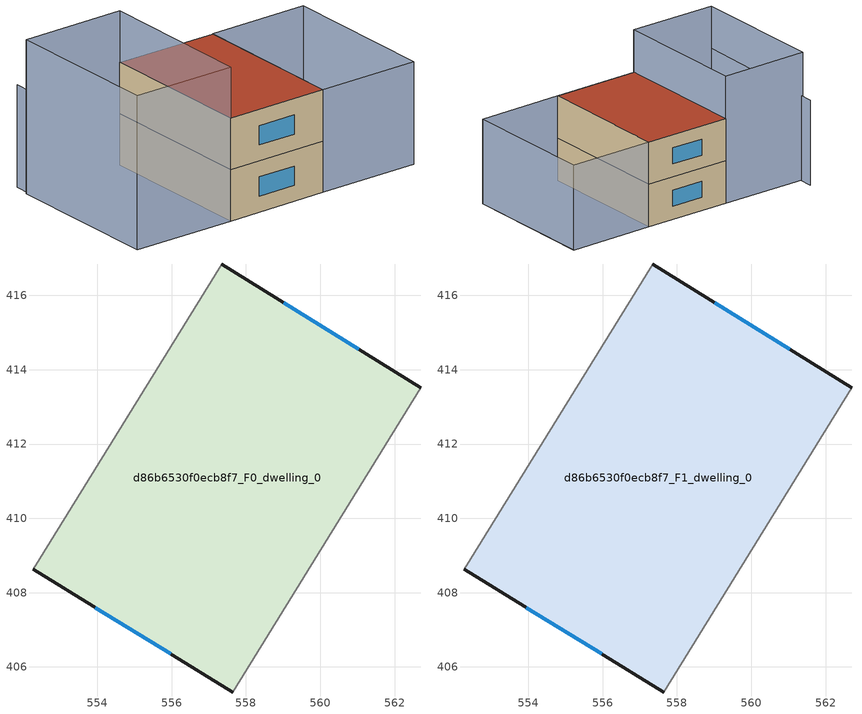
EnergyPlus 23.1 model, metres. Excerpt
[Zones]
d86b6530f0ecb8f7_F0_dwelling_0
 floor ground (EU_floor_Construction): 562.71,413.51 557.65,405.33 552.28,408.63 557.35,416.84 z0
 wall outside (EU_wall_Construction): 562.71,413.51 557.35,416.84 / 552.28,408.63 557.65,405.33 z0:3
 wall adiabatic (EU_wall_Construction): 557.35,416.84 552.28,408.63 / 557.65,405.33 562.71,413.51 z0:3
 window (EU_Window_Construction): 561.04,414.55 559.02,415.81 / 553.95,407.6 555.98,406.35 z0.93:2.07
d86b6530f0ecb8f7_F1_dwelling_0
 floor to d86b6530f0ecb8f7_F0_dwelling_0 (EU_floor_Construction): 562.71,413.51 557.65,405.33 552.27,408.63 557.35,416.84 z3
 wall outside (EU_wall_Construction): 562.71,413.51 557.35,416.84 / 552.28,408.63 557.65,405.33 z3:6
 wall adiabatic (EU_wall_Construction): 557.35,416.84 552.28,408.63 / 557.65,405.33 562.71,413.51 z3:6
 window (EU_Window_Construction): 561.04,414.55 559.02,415.81 / 553.95,407.6 555.98,406.35 z3.93:5.07
 roof outside (EU_roof_Construction): 557.65,405.33 562.71,413.51 557.35,416.84 552.28,408.63 z6
shading: 562.92,402.09 567.96,410.24 / 552.61,420.96 546.86,411.95 / 557.65,405.33 562.71,413.51 / 562.71,413.51 567.97,410.26 / 567.97,410.26 562.91,402.07 / 562.91,402.07 557.65,405.33 z0:6; 546.86,411.95 551.96,420.2 / 551.96,420.2 557.37,416.86 / 557.37,416.86 552.27,408.61 / 552.27,408.61 546.86,411.95 z0:9
[Building]
EU S2 Campaign: North Axis=0; Terrain=City; Solar Distribution=FullExterior
[Site:Location]
Montreal-Trudeau.Intl.AP: Latitude=45.4667; Longitude=-73.75; Time Zone=-5; Elevation=36
[SizingPeriod:WeatherFileDays]
AnnualSizingPeriod: Begin Month=1; Begin Day of Month=1; End Month=12; End Day of Month=31; Day of Week for Start Day=Monday; Use Weather File Daylight Saving Period=No; Use Weather File Rain and Snow Indicators=No
[MATERIAL]
EU_InternalMass_Material: Roughness=MediumRough; Thickness=0.1; Conductivity=1; Density=1800; Specific Heat=900; Thermal Absorptance=0.9; Solar Absorptance=0.7; Visible Absorptance=0.7
[MATERIAL:NOMASS] Roughness=MediumRough; Thermal Absorptance=0.9; Solar Absorptance=0.7; Visible Absorptance=0.7
Name | Thermal Resistance
EU_wall_NoMass; EU_floor_NoMass | 1.51479
EU_roof_NoMass | 2.84114
[WINDOWMATERIAL:SIMPLEGLAZINGSYSTEM]
EU_Window_SimpleGlazing: UFactor=3.53504; Solar Heat Gain Coefficient=0.8; Visible Transmittance=0.8
[CONSTRUCTION]
EU_wall_Construction: EU_wall_NoMass
EU_roof_Construction: EU_roof_NoMass
EU_floor_Construction: EU_floor_NoMass
EU_Window_Construction: EU_Window_SimpleGlazing
EU_InternalMass_Construction: EU_InternalMass_Material
[ZONE] Type=1; Multiplier=1; Ceiling Height=autocalculate; Floor Area=autocalculate; Part of Total Floor Area=Yes
Name | Volume
d86b6530f0ecb8f7_F0_dwelling_0 | 182.442
d86b6530f0ecb8f7_F1_dwelling_0 | 182.443
[INTERNALMASS] Construction=EU_InternalMass_Construction; Surface Area=60.814
Name | Zone or ZoneList
d86b6530f0ecb8f7_F0_dwelling_0_EU_InternalMass | d86b6530f0ecb8f7_F0_dwelling_0
d86b6530f0ecb8f7_F1_dwelling_0_EU_InternalMass | d86b6530f0ecb8f7_F1_dwelling_0
[OTHEREQUIPMENT] Fuel Type=Electricity; Design Level Calculation Method=Watts/Area; Power per Zone Floor Area=1; Fraction Latent=0; Fraction Radiant=0; Fraction Lost=0; Carbon Dioxide Generation Rate=0; EndUse Subcategory=EU_Step8_InternalGains
Name | Zone or ZoneList or Space or SpaceList | Schedule
EU_Step8_InternalGain_d86b6530f0ecb8f7_F0_dwelling_0_f000 | d86b6530f0ecb8f7_F0_dwelling_0 | EU_Step8_GainSchedule_d86b6530f0ecb8f7_F0_dwelling_0_f000
EU_Step8_InternalGain_d86b6530f0ecb8f7_F1_dwelling_0_f000 | d86b6530f0ecb8f7_F1_dwelling_0 | EU_Step8_GainSchedule_d86b6530f0ecb8f7_F1_dwelling_0_f000
[ZONEVENTILATION:DESIGNFLOWRATE] Schedule=EU_AlwaysOn; Design Flow Rate Calculation Method=AirChanges/Hour; Air Changes per Hour=0.775154; Ventilation Type=Natural; Fan Pressure Rise=0; Fan Total Efficiency=1; Constant Term Coefficient=1; Temperature Term Coefficient=0; Velocity Term Coefficient=0; Velocity Squared Term Coefficient=0; Minimum Indoor Temperature=-100; Maximum Indoor Temperature=100; Delta Temperature=-100; Minimum Outdoor Temperature=-100; Maximum Outdoor Temperature=100; Maximum Wind Speed=40
Name | Zone or ZoneList or Space or SpaceList
EU_ConstantAir_d86b6530f0ecb8f7_F0_dwelling_0 | d86b6530f0ecb8f7_F0_dwelling_0
EU_ConstantAir_d86b6530f0ecb8f7_F1_dwelling_0 | d86b6530f0ecb8f7_F1_dwelling_0
[HVACTEMPLATE:THERMOSTAT] Constant Heating Setpoint=20; Constant Cooling Setpoint=50
EU_HeatOnly_d86b6530f0ecb8f7_F0_dwelling_0; EU_HeatOnly_d86b6530f0ecb8f7_F1_dwelling_0
[HVACTEMPLATE:ZONE:IDEALLOADSAIRSYSTEM] System Availability Schedule=EU_AlwaysOn; Maximum Heating Supply Air Temperature=50; Minimum Cooling Supply Air Temperature=13; Maximum Heating Supply Air Humidity Ratio=0.0156; Minimum Cooling Supply Air Humidity Ratio=0.0077; Heating Limit=NoLimit; Cooling Limit=NoLimit; Heating Availability Schedule=EU_AlwaysOn; Cooling Availability Schedule=EU_CoolingOff; Dehumidification Control Type=ConstantSensibleHeatRatio; Cooling Sensible Heat Ratio=0.7; Dehumidification Setpoint=60; Humidification Control Type=None; Humidification Setpoint=30; Outdoor Air Method=None; Outdoor Air Flow Rate per Person=0.00944; Outdoor Air Flow Rate per Zone Floor Area=0; Outdoor Air Flow Rate per Zone=0; Demand Controlled Ventilation Type=None; Outdoor Air Economizer Type=NoEconomizer; Heat Recovery Type=None; Sensible Heat Recovery Effectiveness=0.7; Latent Heat Recovery Effectiveness=0.65
Name | Template Thermostat
d86b6530f0ecb8f7_F0_dwelling_0 | EU_HeatOnly_d86b6530f0ecb8f7_F0_dwelling_0
d86b6530f0ecb8f7_F1_dwelling_0 | EU_HeatOnly_d86b6530f0ecb8f7_F1_dwelling_0
[SIZING:ZONE] Zone Cooling Design Supply Air Temperature Input Method=SupplyAirTemperature; Zone Cooling Design Supply Air Temperature=13; Zone Heating Design Supply Air Temperature Input Method=SupplyAirTemperature; Zone Heating Design Supply Air Temperature=50; Zone Cooling Design Supply Air Humidity Ratio=0.008; Zone Heating Design Supply Air Humidity Ratio=0.008; Cooling Design Air Flow Method=DesignDay; Cooling Design Air Flow Rate=0; Cooling Minimum Air Flow per Zone Floor Area=0.000762; Cooling Minimum Air Flow=0; Cooling Minimum Air Flow Fraction=0.2; Heating Design Air Flow Method=DesignDay; Heating Design Air Flow Rate=0; Heating Maximum Air Flow per Zone Floor Area=0.002032; Heating Maximum Air Flow=0.141576; Heating Maximum Air Flow Fraction=0.3; Account for Dedicated Outdoor Air System=No; Dedicated Outdoor Air System Control Strategy=NeutralSupplyAir; Dedicated Outdoor Air Low Setpoint Temperature for Design=autosize; Dedicated Outdoor Air High Setpoint Temperature for Design=autosize; Zone Load Sizing Method=Sensible Load Only No Latent Load; Zone Latent Cooling Design Supply Air Humidity Ratio Input Method=HumidityRatioDifference; Zone Cooling Design Supply Air Humidity Ratio Difference=0.005; Zone Latent Heating Design Supply Air Humidity Ratio Input Method=HumidityRatioDifference; Zone Humidification Design Supply Air Humidity Ratio Difference=0.005
d86b6530f0ecb8f7_F0_dwelling_0; d86b6530f0ecb8f7_F1_dwelling_0
[SCHEDULE:CONSTANT]
Name | Hourly Value
EU_AlwaysOn | 1
EU_CoolingOff | 0
[SCHEDULE:FILE] Column Number=1; Rows to Skip at Top=0; Number of Hours of Data=8760; Column Separator=Comma; Interpolate to Timestep=No; Minutes per Item=60; Adjust Schedule for Daylight Savings=Yes
Name | File
EU_Step8_GainSchedule_d86b6530f0ecb8f7_F0_dwelling_0_f000 | ../../schedules/d86b6530f0ecb8f7/d86b6530f0ecb8f7_F0_dwelling_0_f000_gain.csv
EU_Step8_GainSchedule_d86b6530f0ecb8f7_F1_dwelling_0_f000 | ../../schedules/d86b6530f0ecb8f7/d86b6530f0ecb8f7_F1_dwelling_0_f000_gain.csv
